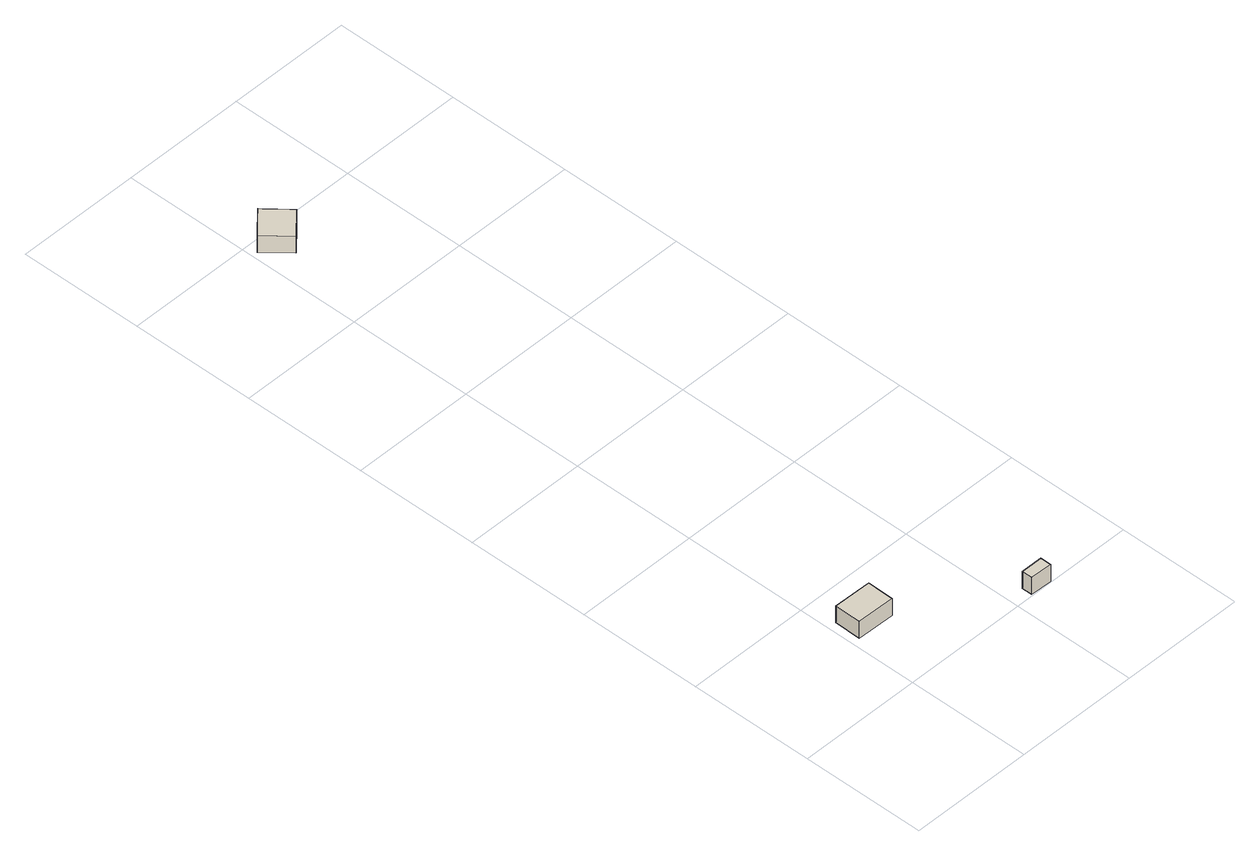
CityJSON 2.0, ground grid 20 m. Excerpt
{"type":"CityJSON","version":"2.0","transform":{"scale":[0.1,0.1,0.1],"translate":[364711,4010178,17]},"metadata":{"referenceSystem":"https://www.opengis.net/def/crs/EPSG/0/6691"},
"CityObjects":{
"building1":{"type":"Building","attributes":{"枝番":1,"利根川水系渡良瀬川洪水浸水想定区域（計画規模）.規模":"L1","利根川水系渡良瀬川洪水浸水想定区域（計画規模）.浸水ランク":"1","利根川水系渡良瀬川洪水浸水想定区域（計画規模）.浸水深":0.36,"利根川水系渡良瀬川洪水浸水想定区域（計画規模）.継続時間":12.9,"利根川水系渡良瀬川洪水浸水想定区域（想定最大規模）.規模":"L2","利根川水系渡良瀬川洪水浸水想定区域（想定最大規模）.浸水ランク":"2","利根川水系渡良瀬川洪水浸水想定区域（想定最大規模）.浸水深":2.5,"利根川水系渡良瀬川洪水浸水想定区域（想定最大規模）.継続時間":42.3,"利根川水系多々良川洪水浸水想定区域（想定最大規模）.規模":"L2","利根川水系多々良川洪水浸水想定区域（想定最大規模）.浸水ランク":"1","利根川水系多々良川洪水浸水想定区域（想定最大規模）.浸水深":0.16,"利根川水系多々良川洪水浸水想定区域（想定最大規模）.継続時間":3.7,"利根川水系利根川洪水浸水想定区域（計画規模）.規模":"L1","利根川水系利根川洪水浸水想定区域（計画規模）.浸水ランク":"3","利根川水系利根川洪水浸水想定区域（計画規模）.浸水深":4.39,"利根川水系利根川洪水浸水想定区域（想定最大規模）.規模":"L2","利根川水系利根川洪水浸水想定区域（想定最大規模）.浸水ランク":"4","利根川水系利根川洪水浸水想定区域（想定最大規模）.浸水深":5.86,"usage":"411","BuildingDetails.prefecture":"10","BuildingDetails.city":"10207","BuildingDetails.surveyYear":2016},"geometry":[{"type":"Solid","lod":"1","boundaries":[[[[0,1,2,3]],[[2,4,5,3]],[[1,6,4,2]],[[0,7,6,1]],[[3,5,7,0]],[[4,6,7,5]]]]}]},
"building2":{"type":"Building","attributes":{"枝番":1,"利根川水系渡良瀬川洪水浸水想定区域（計画規模）.規模":"L1","利根川水系渡良瀬川洪水浸水想定区域（計画規模）.浸水ランク":"2","利根川水系渡良瀬川洪水浸水想定区域（計画規模）.浸水深":0.56,"利根川水系渡良瀬川洪水浸水想定区域（想定最大規模）.規模":"L2","利根川水系渡良瀬川洪水浸水想定区域（想定最大規模）.浸水ランク":"2","利根川水系渡良瀬川洪水浸水想定区域（想定最大規模）.浸水深":2.71,"利根川水系渡良瀬川洪水浸水想定区域（想定最大規模）.継続時間":37.2,"利根川水系多々良川洪水浸水想定区域（想定最大規模）.規模":"L2","利根川水系多々良川洪水浸水想定区域（想定最大規模）.浸水ランク":"1","利根川水系多々良川洪水浸水想定区域（想定最大規模）.浸水深":0.36,"利根川水系利根川洪水浸水想定区域（計画規模）.規模":"L1","利根川水系利根川洪水浸水想定区域（計画規模）.浸水ランク":"3","利根川水系利根川洪水浸水想定区域（計画規模）.浸水深":4.59,"利根川水系利根川洪水浸水想定区域（想定最大規模）.規模":"L2","利根川水系利根川洪水浸水想定区域（想定最大規模）.浸水ランク":"4","利根川水系利根川洪水浸水想定区域（想定最大規模）.浸水深":6.06,"BuildingDetails.prefecture":"10","BuildingDetails.city":"10207"},"geometry":[{"type":"Solid","lod":"1","boundaries":[[[[8,9,10,11]],[[10,12,13,11]],[[9,14,12,10]],[[8,15,14,9]],[[11,13,15,8]],[[12,14,15,13]]]]}]},
"building3":{"type":"Building","attributes":{"枝番":1,"利根川水系渡良瀬川洪水浸水想定区域（計画規模）.規模":"L1","利根川水系渡良瀬川洪水浸水想定区域（想定最大規模）.規模":"L2","利根川水系渡良瀬川洪水浸水想定区域（想定最大規模）.浸水ランク":"2","利根川水系渡良瀬川洪水浸水想定区域（想定最大規模）.浸水深":2.41,"利根川水系渡良瀬川洪水浸水想定区域（想定最大規模）.継続時間":31.2,"利根川水系多々良川洪水浸水想定区域（想定最大規模）.規模":"L2","利根川水系利根川洪水浸水想定区域（計画規模）.規模":"L1","利根川水系利根川洪水浸水想定区域（計画規模）.浸水ランク":"3","利根川水系利根川洪水浸水想定区域（計画規模）.浸水深":4.29,"利根川水系利根川洪水浸水想定区域（想定最大規模）.規模":"L2","利根川水系利根川洪水浸水想定区域（想定最大規模）.浸水ランク":"4","利根川水系利根川洪水浸水想定区域（想定最大規模）.浸水深":5.76,"BuildingDetails.prefecture":"10","BuildingDetails.city":"10207"},"geometry":[{"type":"Solid","lod":"1","boundaries":[[[[16,17,18,19]],[[18,20,21,19]],[[17,22,20,18]],[[16,23,22,17]],[[19,21,23,16]],[[20,22,23,21]]]]}]}
},
"vertices":[
[14,108,4],[15,151,4],[76,150,4],[75,107,4],[76,150,34],[75,107,34],[15,151,34],[14,108,34],
[229,2,4],[229,19,4],[264,19,4],[264,1,4],[264,19,34],[264,1,34],[229,19,34],[229,2,34],
[7,1180,8],[45,1215,8],[79,1177,8],[41,1142,8],[79,1177,38],[41,1142,38],[45,1215,38],[7,1180,38]
]}
